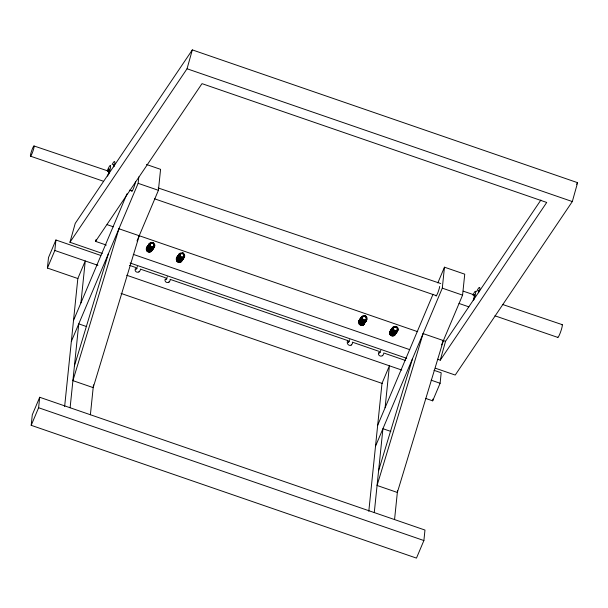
<?xml version="1.0" encoding="UTF-8"?>
<svg xmlns="http://www.w3.org/2000/svg" width="608" height="608" viewBox="0 0 608 608"><rect width="100%" height="100%" fill="white"/><g stroke="black" fill="none" stroke-linecap="round" stroke-linejoin="round"><path stroke-width="0.91" d="M135.295 268.645C133.844 272.452 139.559 273.927 140.349 269.876M165.171 278.943C163.719 282.743 169.434 284.225 170.225 280.174M378.632 352.511C377.18 356.318 382.896 357.8 383.686 353.75M31.198 425.319L32.277 414.838L39.695 397.267L424.969 530.054L423.89 540.542L416.465 558.106L31.198 425.319L38.616 407.748L39.695 397.267M77.953 278.57L47.416 268.052L48.496 257.564L55.921 239.993L100.822 255.474M47.416 268.052L54.834 250.481L55.921 239.993M64.638 406.471L77.832 278.532L85.257 260.961L80.925 302.906M70.11 407.748L78.766 323.874L86.701 326.61M90.394 414.74L93.472 384.849M71.341 341.438L138.138 183.327L138.791 176.943M137.013 240.981L158.414 190.312L160.573 169.343L146.467 164.479M368.798 511.305L381.999 383.367L389.416 365.796L385.092 407.732M374.277 512.582L382.926 428.708L390.86 431.437M394.554 519.574L397.541 490.603M375.508 446.272L442.297 288.154L444.463 267.186L464.74 274.178L462.574 295.146L441.545 344.941M425.509 398.362L432.691 400.839L432.873 399.091M432.691 400.839L440.108 383.268L441.195 372.788L434.006 370.31M152.714 242.455L152.342 243.527A2.044 1.71 30.3 0 0 149.994 244.545A2.044 1.71 30.3 0 0 151.476 246.878A2.044 1.93 40.2 0 0 153.953 245.678A2.044 1.93 40.2 0 0 152.593 243.154L153.429 242.805L152.714 242.455L152.342 243.527L153.429 242.805A3.048 2.835 37.7 0 1 151.103 247.95A3.048 2.622 31.4 0 1 148.922 244.401A3.048 2.622 31.4 0 1 152.464 242.828A3.048 2.835 37.7 0 1 153.178 243.177M182.59 252.753L182.218 253.825A2.044 1.71 30.3 0 0 179.869 254.843A2.044 1.71 30.3 0 0 181.351 257.176A2.044 1.93 40.2 0 0 183.829 255.976A2.044 1.93 40.2 0 0 182.468 253.452L183.304 253.103L182.59 252.753L182.218 253.825L183.304 253.103A3.048 2.835 37.7 0 1 180.979 258.248A3.048 2.622 31.4 0 1 178.798 254.699A3.048 2.622 31.4 0 1 182.339 253.126A3.048 2.835 37.7 0 1 183.669 253.984M365.697 315.962L364.861 316.32A2.029 1.816 34 0 0 362.467 318.402A2.029 1.816 34 0 0 365.765 319.542A2.029 1.816 34 0 0 364.861 316.32L364.982 315.613L365.697 315.962A3.048 2.835 37.7 0 1 363.371 321.108A3.048 2.622 31.4 0 1 361.19 317.566A3.048 2.622 31.4 0 1 364.732 315.985A3.048 2.835 37.7 0 1 366.054 316.844M396.051 326.329L395.679 327.393A2.044 1.71 30.3 0 0 393.33 328.411A2.044 1.71 30.3 0 0 394.812 330.752A2.044 1.93 40.2 0 0 397.29 329.551A2.044 1.93 40.2 0 0 395.93 327.028L396.766 326.678L396.051 326.329L395.679 327.393L396.766 326.678A3.048 2.835 37.7 0 1 394.44 331.824A3.048 2.622 31.4 0 1 392.266 328.274A3.048 2.622 31.4 0 1 395.808 326.694M347.852 340.328C345.268 344.25 351.105 348.133 352.61 343.041M102.281 253.407L69.95 242.265L75.232 223.387L192.326 49.894L577.6 182.681L572.318 201.56L455.225 375.052L435.465 368.243M106.324 245.077L95.555 241.368L96.056 239.567M69.95 242.265L187.044 68.772L192.326 49.894M437.578 359.244L440.268 360.179L445.55 341.301L540.877 200.055M74.442 365.811L108.452 253.597M378.602 470.645L412.612 358.431M364.61 316.684L364.982 315.613M73.507 320.469L127.011 193.8M377.667 425.304L433.025 294.272M437.821 282.91L444.463 267.186M137.476 266.517L135.911 269.222L137.172 268.364M167.352 276.815L165.786 279.52L167.048 278.662M349.744 339.682L348.179 342.38L349.433 341.521M380.821 350.39L379.248 353.096L379.59 352.693M95.555 241.368L202 83.646L546.714 202.456L440.268 360.179M576.544 184.254L577.6 182.681M138.928 271.875L139.262 271.48M168.804 282.173L169.146 281.778M351.196 345.04L351.53 344.637M382.265 355.748L382.607 355.353M380.015 352.404L380.509 352.23M34.002 145.958L108.688 171.22M158.179 187.963L440.716 283.541M463.212 291.156L474.909 295.108M502.801 304.547L562.187 324.634M187.044 68.772L572.318 201.56M138.138 183.327L158.414 190.312M442.297 288.154L462.574 295.146M30.522 156.188L103.284 181.192M129.337 190.152L132.027 191.072M154.485 198.793L436.559 295.739M459.017 303.46L468.897 306.858M494.95 315.81L557.832 337.425M107.122 224.656L113.4 226.814M138.54 235.478L417.726 331.71M442.86 340.366L445.55 341.301M133.258 254.357L409.746 349.653M130.12 262.998L406.729 358.332M129.557 265.377L135.85 267.543M140.334 269.093L165.482 277.757M169.974 279.308L347.791 340.594M352.283 342.144L379.225 351.424M383.716 352.974L405.27 360.407M54.834 250.481L97.941 265.339M126.684 275.242L401.759 370.052M431.133 380.175L440.108 383.268M121.06 293.428L382.394 383.504M38.616 407.748L423.89 540.542M394.493 334.719A2.706 2.424 34 0 1 390.154 334.605A2.706 2.424 34 0 1 391.522 330.782M364.42 323.015A2.706 2.424 34 0 1 359.275 323.205M181.921 260.118A2.706 2.424 34 0 1 179.322 262.39A2.706 2.424 34 0 1 176.685 259.646M151.164 250.861A2.706 2.424 34 0 1 147.045 250.998A2.706 2.424 34 0 1 147.569 247.106M473.678 295.252A6.734 0.844 -71 0 1 473.206 300.276M472.956 295.154A10.42 1.315 -71 0 1 475.616 291.597A10.42 1.315 -71 0 1 473.852 299.812M476.543 291.718A15.398 1.938 -71 0 1 479.682 290.404M478.2 290.464A12.282 1.543 -71 0 1 478.633 292.744M107.586 171.418A6.779 0.851 -71 0 1 109.334 169.374A6.779 0.851 -71 0 1 107.601 176.122M107.289 170.757A10.48 1.322 -71 0 1 110.534 165.528A10.48 1.322 -71 0 1 108.817 173.979M112.153 164.57A15.489 1.946 -71 0 1 114.357 166.235M113.187 164.578A12.358 1.558 -71 0 1 113.628 166.873M364.861 316.32A2.044 1.93 40.2 0 1 366.214 318.843A2.044 1.93 40.2 0 1 363.744 320.044A2.044 1.71 30.3 0 1 363.128 316.707M362.269 319.451A2.044 1.71 30.3 0 1 362.049 319.002M365.043 322.308A3.048 2.835 37.7 0 1 361.372 324.072A3.048 2.622 31.4 0 1 359.153 321.579A3.048 2.622 31.4 0 1 360.514 318.995M366.791 319.717A3.048 2.835 37.7 0 1 363.12 321.48A3.048 2.622 31.4 0 1 360.863 318.63A3.048 2.622 31.4 0 1 362.961 316.206M365.4 321.191A3.048 2.835 37.7 0 1 361.623 323.699A3.048 2.622 31.4 0 1 359.404 321.206A3.048 2.622 31.4 0 1 360.764 318.63M364.291 323.418A3.048 2.835 37.7 0 1 360.628 325.174A3.048 2.622 31.4 0 1 358.804 323.73M366.153 320.082A3.048 2.835 37.7 0 1 362.376 322.59A3.048 2.622 31.4 0 1 360.149 320.097A3.048 2.622 31.4 0 1 361.509 317.52M366.404 319.717A3.048 2.835 37.7 0 1 362.626 322.217A3.048 2.622 31.4 0 1 361.167 317.52M361.266 317.885A3.048 2.622 31.4 0 0 359.898 320.469A3.048 2.622 31.4 0 0 362.125 322.962A3.048 2.835 37.7 0 0 365.902 320.454M363.721 316.19A3.048 2.622 31.4 0 1 364.481 316.358M360.012 319.732A3.048 2.622 31.4 0 0 358.652 322.316A3.048 2.622 31.4 0 0 360.878 324.809A3.048 2.835 37.7 0 0 364.656 322.301M366.647 319.344A3.048 2.835 37.7 0 1 362.87 321.852A3.048 2.622 31.4 0 1 360.65 319.36A3.048 2.622 31.4 0 1 362.011 316.776M361.714 318.052A3.048 2.622 31.4 0 0 359.617 320.477A3.048 2.622 31.4 0 0 361.874 323.327A3.048 2.835 37.7 0 0 365.545 321.571M363.318 323.388A3.048 2.835 37.7 0 1 363.295 324.892M360.263 319.367A3.048 2.622 31.4 0 0 358.902 321.944A3.048 2.622 31.4 0 0 361.129 324.436A3.048 2.835 37.7 0 0 364.906 321.928M365.013 320.332A2.044 1.93 40.2 0 1 364.01 320.515M364.048 323.783A3.048 2.835 37.7 0 1 363.257 325.029M363.903 323.41A3.048 2.835 37.7 0 1 363.485 324.832M363.66 323.783A3.048 2.835 37.7 0 1 363.242 325.204M151.225 247.251A2.044 1.71 30.3 0 1 149.788 245.837M152.775 249.151A3.048 2.835 37.7 0 1 149.112 250.906A3.048 2.622 31.4 0 1 146.847 248.056A3.048 2.622 31.4 0 1 148.952 245.632M154.637 245.814A3.048 2.835 37.7 0 1 150.852 248.322A3.048 2.622 31.4 0 1 148.595 245.472A3.048 2.622 31.4 0 1 150.693 243.048M154.257 244.325A3.048 2.835 37.7 0 1 154.538 245.054M153.14 248.034A3.048 2.835 37.7 0 1 149.363 250.542A3.048 2.622 31.4 0 1 147.136 248.049A3.048 2.622 31.4 0 1 148.496 245.465M152.137 249.508A3.048 2.835 37.7 0 1 148.36 252.016A3.048 2.622 31.4 0 1 146.536 250.572M148.732 250.944A2.044 1.71 30.3 0 1 148.253 250.716M153.885 246.924A3.048 2.835 37.7 0 1 150.108 249.432A3.048 2.622 31.4 0 1 147.881 246.939A3.048 2.622 31.4 0 1 149.249 244.355M154.022 247.296A3.048 2.835 37.7 0 1 150.358 249.06A3.048 2.622 31.4 0 1 148.101 246.21A3.048 2.622 31.4 0 1 150.199 243.785M148.398 245.1A3.048 2.622 31.4 0 0 149.857 249.797A3.048 2.835 37.7 0 0 153.634 247.296M149.978 249.098A2.044 1.71 30.3 0 1 149.5 248.87M147.151 246.947A3.048 2.622 31.4 0 0 148.61 251.651A3.048 2.835 37.7 0 0 152.388 249.143M154.386 246.187A3.048 2.835 37.7 0 1 150.609 248.687A3.048 2.622 31.4 0 1 148.382 246.194A3.048 2.622 31.4 0 1 149.743 243.618M148.747 245.1A3.048 2.622 31.4 0 0 147.387 247.676A3.048 2.622 31.4 0 0 149.606 250.169A3.048 2.835 37.7 0 0 153.383 247.661M148.002 246.21A3.048 2.622 31.4 0 0 146.634 248.786A3.048 2.622 31.4 0 0 148.861 251.279A3.048 2.835 37.7 0 0 152.638 248.771M181.108 257.549A2.044 1.71 30.3 0 1 179.664 256.135M182.674 257.936A3.048 2.835 37.7 0 1 178.988 261.204A3.048 2.622 31.4 0 1 176.761 258.712A3.048 2.622 31.4 0 1 178.121 256.135M178.63 260.277A2.044 1.71 30.3 0 1 178.212 259.95M177.878 259.548A2.044 1.71 30.3 0 1 177.665 259.092M184.513 256.112A3.048 2.835 37.7 0 1 180.736 258.62A3.048 2.622 31.4 0 1 178.471 255.763A3.048 2.622 31.4 0 1 180.568 253.346M184.133 254.623A3.048 2.835 37.7 0 1 184.422 255.352M183.016 258.332A3.048 2.835 37.7 0 1 179.238 260.832A3.048 2.622 31.4 0 1 177.012 258.339A3.048 2.622 31.4 0 1 178.372 255.763M182.012 259.806A3.048 2.835 37.7 0 1 178.235 262.314A3.048 2.622 31.4 0 1 176.411 260.87M183.76 257.222A3.048 2.835 37.7 0 1 179.983 259.73A3.048 2.622 31.4 0 1 177.756 257.237A3.048 2.622 31.4 0 1 179.124 254.653M183.92 256.09A3.048 2.835 37.7 0 1 180.234 259.358A3.048 2.622 31.4 0 1 178.775 254.661M178.281 255.398A3.048 2.622 31.4 0 0 179.732 260.095A3.048 2.835 37.7 0 0 183.51 257.594M179.208 258.468A2.044 1.71 30.3 0 1 178.881 258.066M180.371 257.693A2.044 1.71 30.3 0 1 179.953 257.366M179.124 259.54A2.044 1.71 30.3 0 1 178.706 259.213M177.027 257.245A3.048 2.622 31.4 0 0 178.486 261.942A3.048 2.835 37.7 0 0 182.263 259.441M184.262 256.485A3.048 2.835 37.7 0 1 180.485 258.985A3.048 2.622 31.4 0 1 178.22 256.135A3.048 2.622 31.4 0 1 180.325 253.711M179.702 257.731A2.044 1.71 30.3 0 1 179.375 257.328M178.623 255.398A3.048 2.622 31.4 0 0 177.262 257.974A3.048 2.622 31.4 0 0 179.482 260.467A3.048 2.835 37.7 0 0 183.259 257.959M177.878 256.5A3.048 2.622 31.4 0 0 176.51 259.084A3.048 2.622 31.4 0 0 178.737 261.577A3.048 2.835 37.7 0 0 182.514 259.069M394.569 331.117A2.044 1.71 30.3 0 1 393.125 329.711M396.226 332.272A3.048 2.835 37.7 0 1 392.449 334.78A3.048 2.622 31.4 0 1 390.99 330.083M396.477 331.9A3.048 2.835 37.7 0 1 392.7 334.408A3.048 2.622 31.4 0 1 390.473 331.915A3.048 2.622 31.4 0 1 391.833 329.338M395.367 334.126A3.048 2.835 37.7 0 1 391.696 335.89A3.048 2.622 31.4 0 1 389.561 333.754M391.339 333.116A2.044 1.71 30.3 0 1 391.126 332.667M391.917 333.154A2.044 1.71 30.3 0 1 391.59 332.751M397.222 330.79A3.048 2.835 37.7 0 1 393.444 333.298A3.048 2.622 31.4 0 1 391.225 330.805A3.048 2.622 31.4 0 1 392.586 328.229M397.381 329.665A3.048 2.835 37.7 0 1 393.695 332.926A3.048 2.622 31.4 0 1 392.236 328.229M392.335 328.594A3.048 2.622 31.4 0 0 390.974 331.178A3.048 2.622 31.4 0 0 393.194 333.67A3.048 2.835 37.7 0 0 396.56 332.584M397.974 329.688A3.048 2.835 37.7 0 1 394.197 332.188A3.048 2.622 31.4 0 1 391.97 329.696A3.048 2.622 31.4 0 1 393.33 327.119M396.515 327.043A3.048 2.835 37.7 0 1 397.883 328.92M393.84 331.261A2.044 1.71 30.3 0 1 393.414 330.934M392.586 333.108A2.044 1.71 30.3 0 1 392.168 332.781M396.971 331.162A3.048 2.835 37.7 0 1 396.864 331.907M391.088 330.448A3.048 2.622 31.4 0 0 389.728 333.024A3.048 2.622 31.4 0 0 391.947 335.517A3.048 2.835 37.7 0 0 395.306 334.43M395.724 333.009A3.048 2.835 37.7 0 1 395.618 333.754M397.723 330.053A3.048 2.835 37.7 0 1 393.946 332.561A3.048 2.622 31.4 0 1 391.689 329.711A3.048 2.622 31.4 0 1 393.786 327.286M393.171 331.307A2.044 1.71 30.3 0 1 392.836 330.904M392.783 328.761A3.048 2.622 31.4 0 0 390.686 331.185A3.048 2.622 31.4 0 0 392.95 334.035A3.048 2.835 37.7 0 0 396.614 332.28M391.339 330.076A3.048 2.622 31.4 0 0 389.971 332.652A3.048 2.622 31.4 0 0 392.198 335.145A3.048 2.835 37.7 0 0 395.975 332.644M561.891 324.832A6.756 0.851 -71 0 1 560.88 331.124A6.756 0.851 -71 0 1 557.68 337.182M439.668 286.459A5.404 0.676 -71 0 1 437.547 293.474A5.404 0.676 -71 0 1 435.959 295.245M135.508 181.625A5.404 0.676 -71 0 1 133.38 188.64A5.404 0.676 -71 0 1 131.792 190.41M118.94 228.76L72.907 380.638L93.191 387.623L139.224 235.744L118.94 228.76M423.107 333.587L377.074 485.473L397.351 492.457L443.384 340.579L423.107 333.587M150.206 245.244A2.029 1.816 34 0 0 153.497 246.377A2.029 1.816 34 0 0 152.593 243.154A2.029 1.816 34 0 0 150.206 245.244M180.082 255.542A2.029 1.816 34 0 0 183.373 256.675A2.029 1.816 34 0 0 182.468 253.452A2.029 1.816 34 0 0 180.082 255.542M393.543 329.11A2.029 1.816 34 0 0 396.834 330.25A2.029 1.816 34 0 0 395.93 327.028A2.029 1.816 34 0 0 393.543 329.11M31.517 154.744A5.404 0.676 -71 0 0 34.124 146.148A5.404 0.676 -71 0 0 31.145 152.327A5.404 0.676 -71 0 0 31.517 154.744"/></g></svg>
